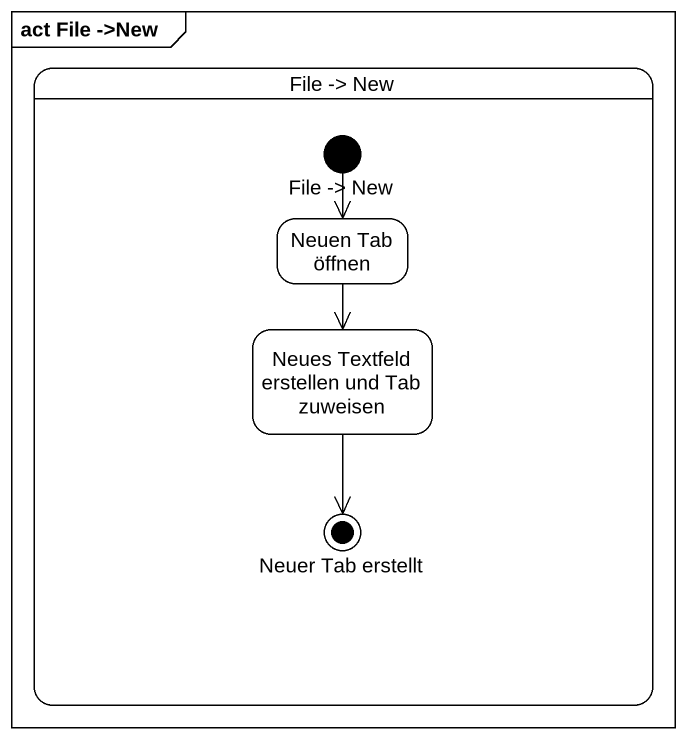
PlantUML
@startuml
mainframe act File ->New
hide empty description
state "File -> New" as File_New {
  state "File -> New" as File_New_2 <<start>>
  state "Neuen Tab öffnen" as Neuen_Tab_öffnen
  state "Neues Textfeld erstellen und Tab zuweisen" as Neues_Textfeld_erstellen
  state "Neuer Tab erstellt" as Neuer_Tab_erstellt <<end>>
}
File_New_2 --> Neuen_Tab_öffnen
Neuen_Tab_öffnen --> Neues_Textfeld_erstellen
Neues_Textfeld_erstellen --> Neuer_Tab_erstellt
@enduml
